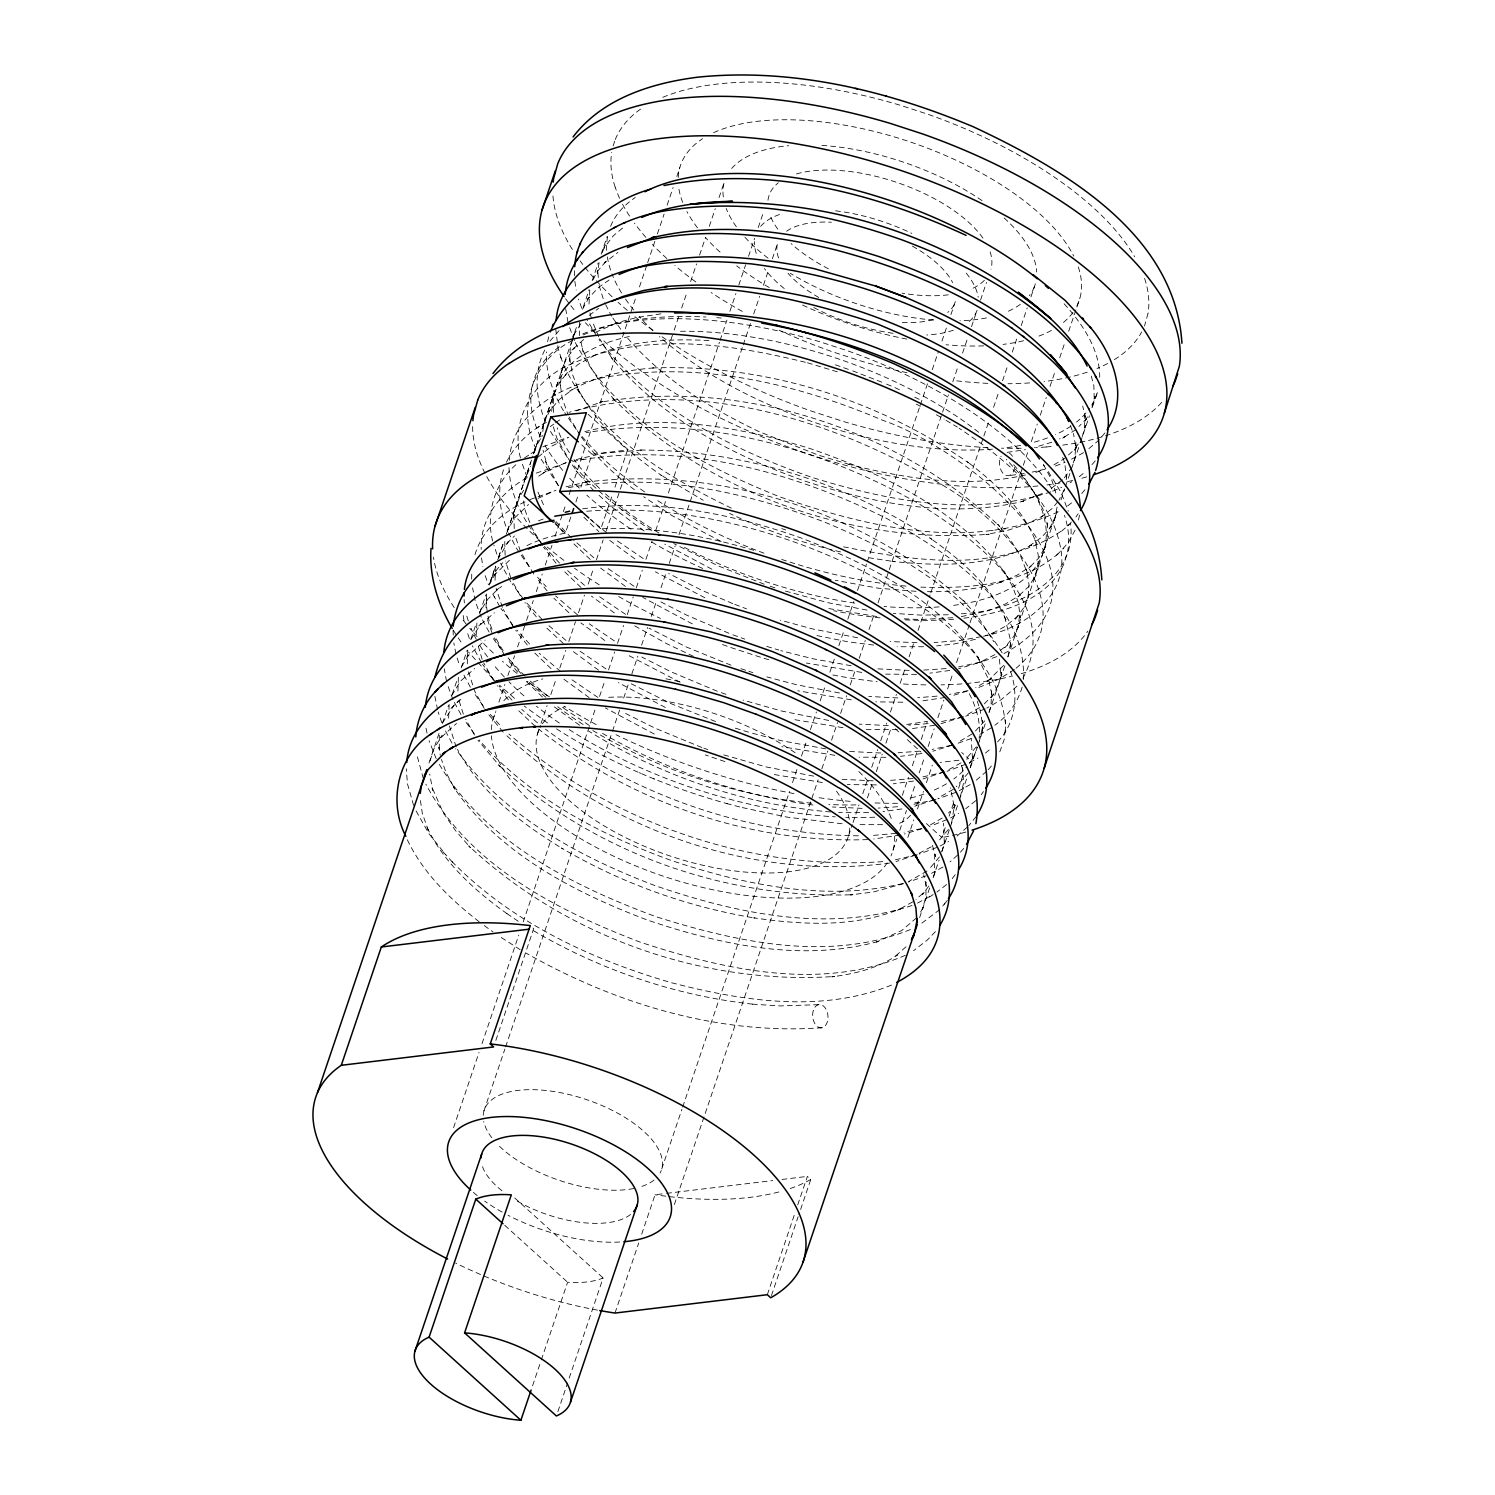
<?xml version="1.0" encoding="UTF-8"?>
<svg xmlns="http://www.w3.org/2000/svg" width="1495" height="1495" viewBox="0 0 1495 1495"><rect width="100%" height="100%" fill="white"/><g stroke="black" fill="none" stroke-linecap="round" stroke-linejoin="round"><path stroke-width="0.75" stroke-dasharray="5 3.75" d="M999.781 751.873L1004.229 739.446L1005.387 727.972M1005.462 724.029C997.969 649.69 924.228 605.344 864.988 572.342C779.437 529.473 682.804 504.095 586.675 511.234M471.673 579.163L471.747 572.828M495.013 580.228L495.854 566.829M1005.35 731.877L1005.5 720.16M439.306 735.297L439.324 750.901L438.895 747.164L440.296 755.33M509.309 460.367C512.299 410.863 563.914 384.047 607.493 376.852C701.005 361.08 797.171 383.823 883.209 420.487C961.136 446.874 1140.012 581.424 1002.454 654.361M504.749 541.545L505.235 559.037M476.924 623.004L476.251 634.59M1079.521 515.14L1078.287 520.951M1066.178 479.652L1066.982 473.709L1066.552 477.895L1064.683 462.927L1062.609 457.04M449.135 704.463L448.575 719.936M599.065 262.671L597.495 273.342L597.589 269.511L598.673 280.967M467.767 650.138L467.244 665.574M1023.496 679.552C1026.523 601.457 946.503 552.739 887.114 518.69C790.519 470.589 678.319 440.203 570.529 461.843M486.51 594.02L485.95 609.418M1057.058 507.123L1054.461 520.821L1055.451 516.672L1049.191 529.137L1051.639 526.09L1041.753 537.154L1028.448 546.609L1031.756 544.984C989.241 567.184 939.252 566.175 892.777 561.466L894.701 561.709L869.305 557.822M589.778 290.329L588.937 305.653M458.367 677.328L457.881 692.727M1147.992 313.483L1144.479 326.059M430.055 760.936L434.036 748.509L442.09 735.577L439.567 738.829L456.517 723.487M547.581 341.72L549.487 333.796M523.885 483.165L525.623 475.877L524.558 479.932L530.8 466.309M1091.967 407.668L1094.751 396.455L1094.228 400.342L1093.873 385.766L1090.958 374.74M534.762 451.509L536.35 445.304L534.743 449.154L542.087 435.923M1007.985 656.753L1010.583 643.074L1010.489 646.98L1010.414 639.71L1004.565 616.613L1006.042 619.976C990.475 585.143 960.388 559.466 929.834 537.901L931.796 539.284C845.964 482.511 743.127 450.126 640.084 450.032L642.551 450.014L603.793 453.134L570.268 460.927M503.553 469.822C496.751 489.127 499.666 510.468 506.973 529.174M933.571 876.761L935.515 870.109L934.468 874.239L934.749 852.636L935.608 856.691L931.815 843.068M979.468 741.015L982.439 727.43L982.402 731.335L982.533 720.235L982.495 724.122L979.879 708.966M474.98 554.682C482.119 529.996 503.124 511.552 526.016 501.386M1082.156 436.671L1085.557 425.664L1084.51 429.457L1084.884 415.087L1085.594 419.217L1082.716 406.061M951.624 823.054L954.52 804.609L954.614 808.832L950.502 787.884M1022.169 687.065C1017.852 702.388 1007.779 715.993 994.866 725.206M428.99 763.067L439.474 732.083M442.464 723.244L448.444 705.547M452.2 694.484L457.433 678.992M461.17 667.929L467.169 650.213M470.906 639.15L476.157 623.677M479.895 612.614L485.875 594.898M489.631 583.835L495.611 566.138M498.601 557.299L503.852 541.807M507.59 530.744L530.8 462.142M533.79 453.303L571.221 342.673M571.968 340.449L577.219 324.976M583.199 307.26L589.198 289.563M592.188 280.724L598.168 263.008M601.177 254.169L607.157 236.472M492.92 719.768L495.91 710.947M498.9 702.108L504.88 684.448M507.87 675.609L514.598 655.726M517.588 646.905L525.81 622.611M526.558 620.388L533.285 600.523M536.275 591.684L542.255 574.024M545.245 565.185L551.973 545.301M554.963 536.481L566.175 503.348M569.165 494.509L635.711 297.953M639.449 286.928L646.924 264.839M647.671 262.634L656.641 236.117M657.389 233.911L664.116 214.047M667.106 205.207L673.086 187.548M676.824 176.503L679.814 167.664M526.913 545.619A257.233 117.189 18.7 0 1 565.353 533.136L571.464 515.065M575.93 501.909L578.696 493.705M580.92 487.127L592.057 454.256L627.545 449.995L614.95 487.239M753.686 550.291A257.233 117.189 18.7 0 0 600.859 528.856L611.978 496.004M537.378 734.269L540.368 725.43M541.115 723.225L547.095 705.565M550.833 694.521L556.065 679.066M559.803 668.022L565.783 650.344M568.773 641.523L575.5 621.64M578.49 612.801L584.47 595.141M588.208 584.096L593.44 568.642M596.43 559.803L603.158 539.938M606.148 531.099L619.603 491.35M620.35 489.127L673.423 332.339M674.17 330.133L678.655 316.884M681.645 308.045L686.878 292.59M690.615 281.546L696.595 263.867M699.585 255.047L705.565 237.369M709.303 226.324L715.283 208.665M719.02 197.62L724.253 182.166A163.684 74.563 18.7 0 0 723.449 197.975M453.583 1127.66L479.054 1052.424M482.025 1043.622L518.746 935.179M523.194 922.004L595.87 707.322M599.551 696.427L604.858 680.767M608.54 669.891L614.594 652.007M617.51 643.355L623.564 625.452M627.246 614.613L633.226 596.916M636.309 587.853L642.289 570.156M645.952 559.336L652.026 541.396M655.688 530.576L665.499 501.572M668.414 492.976L719.431 342.28M720.067 340.393L726.906 320.154M729.915 311.315L735.895 293.618M738.773 285.115L745.631 264.858M748.509 256.374L754.62 238.303M758.227 227.614L763.478 212.14M495.854 1040.389L533.678 928.638L530.295 925.592M483.931 1110.953L504.843 1049.135M505.59 1046.93L611.698 733.447M612.445 731.242L619.92 709.153M623.658 698.109L628.143 684.878M631.88 673.834L637.86 656.174M641.598 645.13L647.578 627.47M651.315 616.426L656.548 600.99M661.014 587.741L665.499 574.491M669.237 563.447L675.217 545.787M678.954 534.743L742.473 347.102M743.221 344.897L750.696 322.827M753.686 313.987L759.666 296.328M763.403 285.283L768.636 269.829M772.354 258.803L777.587 243.349A93.531 42.608 18.7 0 0 779.568 260.41M532.575 1385.734L540.611 1362.02M541.34 1359.871L567.614 1282.224A81.851 37.282 18.7 0 0 603.12 1277.945L568.249 1380.913M557.878 1411.598L567.521 1383.118M661.743 1168.94L681.907 1109.327M682.654 1107.122L789.528 791.434M792.518 782.595L797.732 767.141M801.469 756.115L806.702 740.66M810.439 729.616L816.419 711.956M820.157 700.912L825.389 685.457M829.874 672.208L835.107 656.772M838.844 645.728L844.077 630.273M847.814 619.229L853.776 601.569M857.513 590.525L866.483 564.045M867.231 561.84L919.537 407.294M920.285 405.089L927.76 383.019M932.245 369.77L938.225 352.11M941.962 341.066L946.447 327.816M950.932 314.585L955.417 301.336A93.531 42.608 18.7 0 1 947.737 312.436M615.006 1313.058L638.739 1242.943M641.691 1234.179L655.053 1194.748L664.285 1193.627M674.357 1204.559L818.139 779.792M821.82 768.916L827.875 751.032M831.556 740.174L837.536 722.477M840.601 713.433L846.6 695.736M850.263 684.878L855.57 669.181M859.251 658.342L865.306 640.421M868.969 629.601L874.295 613.884M878.051 602.821L948.428 394.867M952.801 381.916L958.164 366.107M962.537 353.175L967.9 337.347M971.526 326.639L976.889 310.792M980.514 300.103L986.494 282.406M848.562 835.761L852.299 824.717M853.047 822.512L859.027 804.833M862.764 793.789L867.997 778.334M871.735 767.29L877.714 749.63M880.704 740.791L886.684 723.131M890.422 712.087L896.402 694.409M900.139 683.365L905.372 667.91M909.11 656.866L914.342 641.411M918.079 630.367L930.039 595.029M930.787 592.824L983.112 438.241M983.86 436.017L989.092 420.562M993.577 407.313L998.809 391.858M1002.547 380.814L1007.779 365.359M1012.264 352.11L1017.497 336.637M1021.235 325.592L1027.214 307.933M1030.952 296.888L1035.437 283.639A163.684 74.563 18.7 0 1 1029.289 295.73M867.399 797.975L872.594 782.632M876.313 771.682L882.237 754.153M885.937 743.202L891.132 727.859M902.345 795.34L908.455 777.269M912.361 765.758L917.369 750.976M921.256 739.464L927.367 721.394L905.821 724.589M893.02 850.244L896.757 839.2M899.747 830.379L906.475 810.496M910.212 799.451L915.445 783.997M919.182 772.952L924.415 757.498M928.152 746.453L934.132 728.794M937.87 717.749L943.85 700.071M947.587 689.027L952.82 673.572M956.557 662.528L969.265 624.985M970.012 622.78L1027.57 452.723M1031.307 441.679L1037.287 424.019M1040.277 415.18L1046.257 397.52M1049.995 386.476L1055.227 371.022M1059.712 357.772L1064.945 342.299M1068.682 331.273L1076.157 309.185M1076.905 306.98L1079.895 298.14M907.857 837.443L913.781 819.914M917.5 808.963L923.424 791.434M926.395 782.67L932.319 765.141M767.327 1294.707L794.761 1213.641M797.732 1204.877L807.375 1176.397L810.757 1179.462L798.891 1214.519M771.457 1295.586L798.143 1216.706M926.414 823.577L941.869 837.555L945.195 827.688M949.101 816.195L954.651 799.769M958.557 788.257L963.565 773.476M919.631 917.575L930.096 886.628M933.104 877.789L939.084 860.111M942.074 851.272L949.549 829.164M950.297 826.959L958.519 802.628M959.267 800.423L967.508 776.111M970.498 767.271L977.338 746.995A257.233 117.189 18.7 0 1 965.919 767.813M977.973 745.164L986.27 720.646M989.185 712.012L1004.902 665.593M1007.836 656.922L1058.011 508.655M1061.001 499.816L1064.739 488.772M1065.486 486.548L1070.719 471.075M1071.466 468.869L1079.689 444.557M1080.436 442.352L1089.425 415.816M1092.415 406.976L1097.648 391.503A257.233 117.189 18.7 0 1 1088.622 409.667M494.658 568.754L490.173 582.003A257.233 117.189 18.7 0 1 502.825 562.625M498.396 557.71L503.647 542.236M507.384 531.192L532.818 456.068M533.565 453.863L555.262 389.784M613.118 145.912L615.23 139.745M506.319 534.201L508.805 527.174L507.197 530.688L514.897 517.606L528.539 504.488M970.218 767.776L973.152 756.619L972.591 760.506L971.189 738.418M1073.204 462.871L1074.793 458.554L1075.914 444.407L1076.064 448.612L1073.466 433.457M988.98 712.573L991.092 705.266L991.465 690.914L991.951 694.745L988.606 679.421L976.683 655.24L978.776 658.342C936.412 598.262 867.661 563.503 800.666 537.826C730.868 513.233 655.445 498.377 581.48 508.973M941.644 851.982L944.877 840.938L944.391 845.161L943.551 823.222M497.648 559.709L508.207 541.713L505.702 544.572L514.467 535.976M451.789 695.511L460.46 681.215L474.644 668.471M960.351 796.779L963.64 782.595L962.518 767.869L963.191 771.943L961.229 764.207M1075.129 530.071L1068.663 541.881L1062.459 549.413M602.223 252.524L605.587 244.657L603.887 248.114L613.38 235.724L623.097 227.632M1064.197 489.706L1058.983 500.19M544.759 350.036C533.323 372.255 535.602 399.165 545.544 421.478M470.869 639.505L481.147 623.434L478.344 626.442L494.415 612.782M481.334 608.764L479.689 612.24L487.762 599.289L497.798 589.217M489.145 585.087L496.489 571.875L494.397 575.07L510.356 559.336M442.427 723.038L453.957 705.453M593.085 279.789L596.879 272.09L607.045 260.037L604.242 262.952L617.94 252.449M461.637 666.639L469.337 653.577L466.963 656.959L485.146 640.122M920.64 912.025L923.873 905.821L922.265 909.764L925.966 896.439L925.966 881.994L926.265 886.143L923.686 874.631M506.45 462.235C514.878 444.931 529.566 431.233 546.441 422.263M582.508 309.241L589.834 296.047L587.423 299.392L598.336 287.601L609.1 279.995M1087.426 416.881L1084.436 422.095L1086.473 418.768L1078.941 426.449M1022.879 678.3C1063.487 603.139 973.264 537.396 917.78 503.086C818.326 447.192 700.221 413.797 585.984 432.672M523.661 490.21L519.718 496.714L514.579 510.711L513.383 518.148L513.869 514.037L514.261 529.753M580.845 323.649L572.772 336.637L574.734 332.936L570.305 347.176L569.595 362.556L569.745 358.763L572.735 375.077L579.406 392.064L578.023 388.849C596.972 425.178 628.797 452.574 661.893 475.728L660.173 474.625L703.229 500.302M976.347 746.771L965.658 759.329M928.825 886.087L922.284 894.701L924.751 891.711L915.986 899.411M1078.175 443.978L1073.784 450.78L1076.25 447.79L1068.178 455.265M948.465 829.389L937.813 841.965M1075.933 516.99L1078.194 513.794M968.33 772.84L956.239 786.725M981.187 794.742L983.43 791.565M1064.309 477.877L1071.541 467.916M1095.237 460.89L1088.659 468.458M984.757 720.852L975.002 731.466M939.458 856.934L929.946 868.146M952.222 878.686L956.912 872.407M1104.936 432.952L1098.451 440.576L1087.145 450.051M1003.612 665.424L987.541 681.365L990.793 678.917L975.73 687.55M955.866 804.983L948.503 813.056M976.216 816.457L968.835 825.614M549.992 341.066L561.242 328.096M1057.675 501.815L1052.461 508.3L1039.829 518.074L1042.893 515.962L1026.841 524.091L1007.779 530.314L985.915 534.556L989.148 534.22C853.14 545.04 710.573 494.116 612.95 398.642L615.155 400.903L600.766 383.262L589.778 365.714L582.321 348.503L583.256 352.016L580.452 339.701M1081.763 493.556L1085.576 488.958M988.195 769.813L993.259 763.683M947.344 900.438L942.261 906.568L944.859 903.447M960.425 852.187L964.368 847.665M997.557 741.856C1015.572 723.599 1018.843 695.212 1010.657 671.647M1067.935 525.679L1073.429 519.998M916.51 917.874L901.653 930.581L876.519 942.018L879.789 941.028C803.002 962.63 721.207 944.99 647.428 920.06C573.856 892.309 498.732 853.309 453.303 786.744L455.097 789.547L445.902 772.186L441.474 759.497M935.44 931.609L927.162 940.168L913.538 950.708M515.85 464.758C494.565 483.502 485.52 514.056 492.771 541.433M920.808 587.124C967.77 588.6 1020.636 585.909 1057.974 553.86M1056.666 555.168L1063.805 548.067M1017.03 686.149L1001.22 699.735L986.85 708.088M967.377 827.053L956.314 836.695M906.045 946.765L894.477 957.006L897.561 954.875C878.219 968.237 854.785 973.918 831.762 976.833L834.658 976.478C702.557 985.336 565.334 936.337 468.72 845.834L470.626 847.889L455.246 830.248L443.193 812.626L431.756 786.8L432.69 790.35L429.719 774.074M589.142 315.464L598.617 308.325M451.023 708.294L459.843 699.772M986.681 771.233L975.562 780.782M939.813 909.539L919.07 925.255M583.685 339.477L571.314 350.671L574.304 347.849L565.521 360.519L560.363 374.535L561.784 370.592L560.326 385.766L559.934 381.991L562.195 398.193L568.156 415.124M984.308 703.883L993.446 694.428L991.073 697.922L995.016 692.017L1000.192 679.16L1001.407 672.283L1000.772 676.151L999.221 655.856M957.547 855.103L950.072 861.849M843.572 546.815C914.828 561.223 999.333 573.987 1062.982 529.977M1061.581 531.192L1069.355 524.465M1016.039 668.228C1086.846 609.063 1002.491 520.989 947.849 488.323C837.275 420.282 697.773 376.796 569.034 412.321M975.749 800.685L965.714 808.739M1062.515 479.82L1050.107 489.183M985.392 753.125L991.932 747.706M1079.278 476.737L1085.837 471.317M946.597 884.554L936.879 892.085M499.367 587.834L496.247 590.338L501.591 586.47M538.2 456.965L551.562 446.295L568.847 437.213M456.947 702.575L463.712 697.268M1000.323 650.437L1007.574 644.831L1004.64 647.783L1013.76 636.459L1019.291 623.733L1017.946 627.769L1019.796 613.847L1020.244 617.715L1018.375 602.691L1012.806 586.956L1003.612 570.698L1005.425 573.594C958.613 509.683 883.47 473.99 810.458 448.668C738.212 426.224 659.426 412.489 584.844 431.625M1067.598 505.927L1072.793 501.984M979.599 707.565L966.144 715.32M550.179 426.636L553.785 424.094M555.579 422.805L560.98 418.992M1014.451 669.48L999.034 679.122L978.608 687.55M953.287 789.285L938.112 798.05M524.577 457.881L529.398 454.667M538.761 476.139L546.161 471.187L543.133 473.111L566.343 462.347M917.538 903.092L932.544 894.982M971.956 733.989L957.305 742.753M927.012 871.062L908.848 881.396M929.479 897.019L933.179 894.552M1075.914 429.513L1061.973 438.596L1065.3 436.465L1059.525 438.932M942.28 818.008L929.273 825.576M531.005 453.602L534.033 451.696M572.604 340.486C533.266 359.192 516.111 409.424 535.789 448.294M527.044 477.765C501.031 491.762 479.746 518.672 481.222 549.375M1070.102 482.735L1071.803 481.708M960.986 762.861L947.643 770.317M970.18 784.576L959.155 790.705M912.772 901.84L897.486 910.249L900.7 908.717C854.318 927.834 802.348 924.938 753.723 917.855L755.349 918.117C687.177 906.867 621.023 883.059 561.447 848.001L562.849 848.842C521.606 823.558 480.736 792.873 457.47 749.387M595.44 332.357L618.126 322.378L614.987 323.238L636.907 317.482L661.276 313.8M1053.975 464.833L1064.945 458.255M537.901 427.308L539.433 426.411M1083.613 452.63L1070.308 459.843M991.316 727.785L979.86 734.381M931.198 846.805L917.594 854.093M942.99 866.988L931.497 873.323M950.558 817.952L958.669 813.392M1042.445 493.406L1020.169 502.096L1023.645 501.124C950.334 519.045 873.435 503.479 803.039 480.493C731.335 454.536 659.93 417.628 611.212 357.305L613.118 360.127L599.644 338.748M969.601 762.562L977.936 758.077M940.149 845.964L948.671 841.573M538.051 498.396L555.972 490.192M994.885 654.642L978.907 662.733L982.252 661.612L958.613 668.732M1058.254 511.832C969.844 552.141 867.231 527.044 779.624 496.807C700.445 465.001 616.613 420.768 575.201 342.43M576.304 410.845L602.691 401.576L599.701 402.342C739.707 377.749 897.448 428.448 999.725 526.52L997.67 524.184L1011.087 540.798L1021.048 557.187L1027.383 573.127L1026.43 569.483L1029.027 584.601L1027.906 598.747L1028.709 594.58L1023.907 607.549L1015.497 619.154L1018.002 615.809L1006.042 625.919L990.755 634.328L993.932 632.721L985.691 635.655M910.399 929.554C828.585 962.593 736.287 942.018 655.296 916.472C572.211 885.488 484.305 841.722 438.11 762.319M946.97 819.578L931.833 825.595M905.391 955.286C820.587 991.727 723.655 969.676 639.617 941.943C557.018 910.249 468.981 865.455 425.832 784.165M542.835 446.874L567.352 437.418M1052.686 491.182L1061.824 487.221M965.938 764.169L947.008 771.327M1051.826 442.202L1034.484 447.472M985.149 708.948L965.733 716.217M936.599 847.515L919.313 854.056M891.506 985.093C821.503 1013.33 742.697 1001.127 671.76 982.794C591.067 959.435 511.552 922.265 452.051 861.643M583.349 334.899C621.677 318.005 664.528 315.071 705.92 317.015M536.219 473.13L566.568 462.777M996.791 656.641L981.206 661.986L958.519 666.919M943.868 772.018L923.069 778.932M955.697 792.425L938.019 798.816M529.847 499.592L554.439 490.958M1035.904 472.439L1043.884 469.318M538.443 520.821L544.273 518.597M1055.433 466.01L1065.038 462.347M962.257 717.002L941.009 723.729M971.096 738.549L957.342 743.482M915.519 855.065L896.028 861.568M926.19 875.846L908.175 882.069M933.889 799.974L914.79 806.197M1050.705 491.892C972.61 517.775 887.544 500.956 811.131 477.111C731.317 449.229 650.96 408.341 599.009 339.496M952.315 745.145L932.805 751.219M903.709 883.62L873.603 891.936L850.244 894.944L853.271 894.701C724.813 899.429 592.655 852.187 498.19 764.636L500.339 766.767L477.989 740.268M912.062 905.465C828.024 933.254 736.437 913.538 655.09 885.638C579.518 856.915 503.385 816.083 455.639 748.733M967.003 691.195L951.437 695.96M922.06 828.716L904.344 834.042M983.523 636.197C1022.823 628.872 1066.44 598.336 1061.487 553.617C1053.938 496.807 1003.556 457.956 959.08 428.243M944.877 771.925L921.013 777.288M566.026 486.809L588.17 481.539L585.087 482.194C720.328 465.506 864.484 511.645 965.639 602.821L963.415 600.467L978.16 617.099L993.876 641.747M963.565 716.778L940.243 721.861M917.295 854.729L894.982 859.868M935.963 799.47L911.857 804.721M1025.458 474.961C967.097 488.454 906.101 478.867 848.861 464.328M1045.024 469.168L1032.167 472.121M951.1 745.37L932.114 749.387M902.625 883.601C825.427 901.765 744.622 885.021 670.806 860.298C599.644 834.416 529.473 797.751 479.091 739.894M968.069 690.615L949.325 694.409M921.294 828.66L904.026 832.173M975.394 639.337L953.959 644.009L936.599 645.896M580.695 459.712L583.779 459.058M981.243 636.664L960.089 640.477L934.113 642.57M945.195 697.455L921.78 700.987M900.121 835.014L873.715 839.013M949.811 670.451L929.89 673.161M913.594 781.063L893.262 783.828M568.193 487.725C654.567 472.065 743.613 491.276 824.511 522.054C892.889 550.59 964.2 588.581 1003.07 654.436M1024.337 473.523L1008.004 475.746M934.711 725.224L911.8 728.663M889.674 863.063C751.686 881.359 605.251 828.622 504.656 733.671M966.443 759.049L968.573 758.675L961.696 752.471M901.915 808.944L883.003 811.579M922.004 753.517L900.495 756.339M1007.125 452.387L1025.439 449.64M958.93 760.245L940.075 762.413M1062.683 445.136L1069.579 444.164A327.255 149.07 18.7 0 0 1143.955 417.722A328.881 149.818 18.7 0 0 1163.035 400.866M991.559 530.706L993.129 530.501M1003.818 529.062L1005.481 528.838M952.745 617.734L920.397 619.509L904.213 618.818M961.341 616.613L987.616 610.913L1005.5 603.924L1020.244 595.103L1017.161 597.271L1028.429 586.844L1036.147 574.902L1034.073 578.64L1038.147 565.428L1037.904 569.67L1038.277 555.262L1034.951 539.994L1036.39 543.451C1023.589 508.898 995.408 483.128 966.742 461.357L968.611 462.815C876.892 399.109 764.02 363.64 652.119 367.994L654.623 367.845C625.209 370.218 595.328 375.918 569.688 391.223L572.697 389.261L559.074 399.726L548.871 411.798L550.982 408.228L544.367 421.721L541.938 436.82M961.322 613.772C1010.545 611.642 1077.82 582.751 1070.588 523.53M919.873 751.125L898.046 752.789M666.583 1193.346L772.747 1180.564M781.978 1179.462L807.375 1176.397M937.103 696.109L917.668 697.716M895.935 833.406L872.183 835.499M946.185 668.583L920.714 670.283M912.996 778.54L887.058 780.633M1046.182 446.986L1054.125 446.183M966.088 683.607L989.484 680.786A327.255 149.07 18.7 0 0 1011.087 676.431M928.133 723.617L908.736 725.15M882.797 861.625C748.49 871.099 610.352 821.858 508.935 734.008M897.691 806.721L878.126 808.104M818.531 1004.677L779.923 1005.929L751.948 1004.117L753.854 1004.285C676.058 995.876 600.242 970.049 532.874 930.357M822.101 1027.738C718.815 1035.231 615.286 1003.743 526.053 953.1M867.642 839.592C749.836 843.797 630.815 801.993 538.63 729.13M876.462 784.894L847.235 784.595M882.517 824.679L858.223 824.642M948.297 614.763L920.621 615.099L893.281 613.361M897.28 729.672L866.203 729.579M868.576 812.645L838.62 812.383M923.574 646.737L897.075 646.737M885.862 757.292L859.139 757.161M858.41 835.817C746.547 834.397 635.394 795.377 545.451 729.205M902.868 702.201L875.808 701.865M916.528 674.357L885.619 674.133M909.147 670.377L877.303 668.844M862.11 808.365L832.453 807.001M880.854 753.013L849.608 751.499M897.897 697.941L868.707 696.446M916.996 642.719L890.142 641.542M873.248 780.857L839.91 779.194M916.061 591.329L878.163 588.189L835.238 580.266M927.423 591.646C952.95 592.132 978.646 589.198 1003.052 581.536L999.781 582.564L1017.011 575.22L1031.027 566.082L1028.261 568.698L1038.801 557.971L1045.809 545.787L1044.239 549.749L1047.584 536.275L1047.21 521.718L1047.565 525.866L1043.473 510.393L1035.699 494.322L1037.53 497.33L1026.093 480.699L1006.303 459.413M888.236 725.58L859.176 724.122M708.948 340.542C669.274 338.375 628.255 340.86 591.347 356.726L594.487 355.305L578.191 364.406L565.185 375.226L567.726 372.049L558.252 384.383L552.365 398.137L553.243 394.045L551.468 413.592M842.133 823.764L787.099 817.13L740.978 807.3M716.778 317.65L721.207 318.024M830.585 811.953C745.052 804.815 661.388 776.297 588.563 731.018M834.883 755.33L781.736 746.678M906.063 586.115C863.082 582.303 820.774 572.585 779.923 558.831M851.309 699.828L797.807 690.783M822.381 782.52L773.251 774.391M876.911 616.538L828.884 608.577M842.974 727.673L791.397 719.132M873.603 645.074L848.599 641.916L813.766 634.983M861.737 672.414L806.291 663.014M851.141 665.742L812.944 658.772L780.801 650.643M813.037 805.02C738.549 795.06 666.06 770.131 600.99 732.55M866.951 610.072L828.006 602.709L782.091 590.17M825.894 748.864L781.212 740.679L751.312 732.961M839.517 692.989L796.835 684.822L766.86 676.899M857.551 637.748L812.458 628.909L780.409 620.201M813.71 776.148L766.113 766.916L721.842 754.34M828.697 720.459L781.306 710.966L743.183 700.108M840.545 551.917C802.385 542.965 765.01 530.202 729.579 513.439M805.394 362.276C728.85 343.364 643.112 331.255 568.922 365.023C532.874 380.59 508.991 422.132 521.325 460.815M556.514 728.869C609.156 762.487 667.312 787.099 727.43 803.731M726.402 803.469L742.417 807.655M807.431 362.799L839.536 372.461M766.729 646.419L778.802 650.026M849.59 464.553L818.326 455.115L758.862 431.55C709.303 407.873 661.089 378.142 625.489 335.59M735.353 728.158L749.331 732.419M748.902 671.386L752.882 672.619M724.907 761.553L705.248 754.938M770.168 586.227L778.11 588.899M781.736 528.595L785.697 529.959M740.959 668.657L746.921 670.694M703.846 748.191L707.826 749.574M835.406 364.817L850.562 370.125M852.711 370.891L884.461 383.225M721.281 692.652L729.224 695.474M732.868 634.814L744.753 639.112M764.225 584.227L717.619 565.615L673.834 543.563M715.544 721.506L670.956 703.622L631.264 683.794M731.055 665.219L686.485 647.036L648.979 628.106M734.755 604.354L746.547 608.839M701.846 747.5L655.146 728.214L625.62 713.47M764.038 553.206C726.121 539.004 689.382 521.363 655.464 499.199M717.32 691.251L671.012 671.816L641.785 656.996M728.943 633.282L686.635 615.118L659.538 601.214M732.793 603.606L702.052 590.413L668.676 573.501M886.554 384.103L892.795 386.7M639.337 772.709L640.72 773.289M653.614 778.708L654.604 779.119M704.949 597.794L655.389 571.819M693.474 656.342L666.789 643.747L634.048 625.508M692.316 623.882L642.794 597.402M654.287 734.064L605.326 707.92M680.169 682.281L626.424 654.324M731.335 508.132C665.611 476.157 596.225 434.372 563.989 365.714M665.387 707.471L618.369 682.636M894.888 387.56L900.831 390.457M914.697 397.184L920.64 400.062M721.151 541.47L672.096 515.625L643.691 496.732M711.9 569.203L664.77 544.161M916.323 404.136L920.378 406.248M936.375 414.788L944.186 419.161M878.836 579.761L880.349 580.621M892.141 587.442L893.86 588.432M946.055 420.301L957.286 427.084M634.029 586.246L607.026 567.894M589.404 725.561L560.532 706.088M651.82 530.407C622.425 511.888 594.711 490.136 572.193 463.543M605.998 668.9L579.256 650.661M520.185 949.699L499.891 936.617M625.564 614.352L597.794 595.515M643.242 558.569L616.426 540.274M597.888 697.417L569.053 677.814M614.389 640.906L589.236 623.807M589.198 697.623L563.185 678.693M644.102 531.005L611.006 506.356L596.748 493.182M604.821 640.514L580.808 622.836M518.26 921.275L506.076 913.053L507.702 914.174C475.41 891.076 444.202 863.531 426.879 827.071L428.28 830.323L422.337 813.448L420.244 799.264M547.525 722.945L524.278 706.07M579.611 725.243L554.271 706.836M634.889 558.906L609.437 540.181M598.598 670.208L572.062 650.68M644.588 491.874C620.35 475.018 597.57 455.639 578.883 432.672M614.333 612.931L591.441 596.131M625.433 586.395L600.579 568.063M484.268 925.573L492.901 931.871M634.403 489.706C614.445 474.625 595.776 457.302 581.237 436.82M565.988 640.421L547.077 624.069M479.166 921.761C450.294 899.373 422.992 872.987 407.219 839.517M584.564 585.349L566.007 569.259M537.49 722.832L521.774 709.415M606.447 532.668L590.824 519.569M560.606 671.461L539.153 653.259M514.542 698.371L499.517 685.196M577.649 614.95L555.635 595.944M590.263 559.448L572.211 542.311M593.795 557.747L572.996 539.489M547.319 695.941L529.903 680.767M542.442 697.006L524.315 679.515M563.391 643.504L546.124 627.47M581.013 587.479L563.465 570.623M535.173 726.271L516.597 708.742M588.077 414.264L627.545 449.995M581.761 444.949L592.057 454.256M895.318 728.775L898.738 731.877M907.315 739.651L921.051 752.078M590.562 519.55L600.859 528.856M555.056 523.811L565.353 533.136M514.71 1197.925L603.12 1277.945M504.712 1225.283L567.614 1282.224M551.038 668.601L534.107 652.418M568.941 612.801L553.86 598.206M583.947 517.326L598.878 531.641M571.464 537.938L554.346 519.812M525.025 676.17L508.973 659.127M493.07 679.048L468.664 652.175M542.106 619.435L526.072 602.261M559.522 563.092L542.535 544.404M511.981 700.108L498.956 686.018M529.585 644.009L516.878 629.974M416.077 810.944L428.71 833.35L445.417 854.411M537.583 577.276L546.198 586.638M499.498 724.701L488.323 712.199M443.398 852.225L453.957 863.699M527.287 644.999L515.756 630.46M593.851 490.865L576.098 470.925L578.154 473.224L571.95 464.403M547.095 590.843L536.219 577.556M503.217 732.195L487.875 713.638M517.7 672.171L507.085 658.884M536.331 616.837L524.969 602.578M556.028 563.185L543.601 547.301M508.431 699.866L497.218 685.682M554.309 521.475L564.475 533.921M1043.361 465.001L1044.351 466.253M501.442 649.802L492.603 637.674M567.483 457.619L549.786 430.429M523.456 599.121L512.075 583.76M474.177 733.653L464.515 720.16M541.582 543.227C524.035 521.493 509.515 495.237 508.973 466.646M494.901 681.309L482.586 664.359M558.196 485.408L540.05 457.507M512.934 625.284L500.993 608.428M579.91 435.045L569.221 417.049M1048.275 471.56L1061.114 492.546L1068.29 511.253M576.304 429.551L564.68 412.676M528.95 566.53L516.093 547.712L508.599 532.855M483.147 705.958L473.934 692.839M612.838 318.005L624.069 333.983M570.716 462.646L556.869 438.222L552.29 423.496M533.771 574.005L521.325 552.944M458.18 637.898L462.572 644.233M504.712 655.352L494.397 637.842M558.457 485.819L545.582 461.394L546.946 464.721L543.04 450.182M596.561 335.758L586.657 319.239M520.148 595.477L512.337 581.256M474.513 734.979L465.73 719.263M542.311 545.544L532.014 528.034L525.306 510.954L523.418 500.582M493.499 680.356L483.651 662.771M453.433 630.423L457.078 636.328M513.252 626.928L503.31 609.493M489.108 632.049L481.951 618.967M510.767 581.873L500.526 563.279M484.212 708.368L474.644 690.97L467.879 669.928M460.965 714.517L453.845 701.435M481.315 662.491L472.364 645.765M563.484 410.807C552.944 393.092 545.6 372.778 546.404 351.942M499.76 606.559L492.752 594.001L494.583 597.29M451.938 743.09L445.005 730.065M470.364 687.233L463.693 674.581M1043.491 464.496L1052.013 480.736L1056.255 494.453M605.643 304.606L611.586 316.23M598.747 336.842L592.207 321.182M436.166 758.619L429.084 740.735M537.994 492.117L543.545 504.955M574.416 340.598L568.399 324.172M527.081 477.223L521.848 462.646M502.413 607.344L496.097 588.357M481.166 617.136L475.728 602.541M456.181 746.977L449.434 725.991M520.447 551.206L515.85 537.92M452.91 699.585L447.603 684.99M1070.308 425.514L1072.662 431.476M555.673 328.321L557.971 347.55L561.167 358.295M560.494 356.539L564.662 367.434M491.892 632.628L487.463 619.547M469.374 638.458L466.814 631.077M423.328 778.615L416.507 753.536M496.863 554.159L493.855 545.058M581.723 308.194L578.49 299.056M510.748 577.817L505.534 561.073M485.165 575.631L488.473 584.751M463.338 714.087L459.096 700.837M441.791 722.72L438.184 711.956M977.207 701.118L979.225 707.004M482.137 659.332L477.279 642.663M457.115 658.024L459.6 665.312M413.629 805.431L407.481 783.885L406.266 768.766M599.103 285.545L604.316 302.27M589.964 312.847L591.646 319.089M437.605 709.714L434.877 696.371M455.956 653.969L453.807 642.925M567.988 322.322L565.372 306.905M475.148 600.728L472.588 587.871M426 728.214L427.925 737.11M446.5 681.384L444.314 668.826M463.132 615.435L464.291 622.051M574.846 281.303L576.173 290.086M481.521 557.915L482.848 566.68M574.379 270.782L574.697 279.359M453.134 630.086L453.228 636.459M579.499 322.191L579.518 335.59M1114.373 359.622A280.294 127.692 18.7 0 0 1117.662 357.511A281.901 128.421 18.7 0 0 1141.675 331.983M1107.627 363.491A280.294 127.692 18.7 0 1 1096.956 368.499M1087.239 372.143A280.294 127.692 18.7 0 1 1044.052 381.543M1029.663 382.907A280.2 127.654 18.7 0 1 1007.985 383.729M987.877 383.355A280.2 127.654 18.7 0 1 954.146 380.552M907.016 372.703A281.901 128.421 18.7 0 1 859.027 360.426L831.799 351.549A281.864 128.402 18.7 0 1 779.138 330.189M742.305 311.446A280.35 127.71 18.7 0 1 711.115 292.534M695.81 281.92A280.35 127.71 18.7 0 1 674.862 265.512M666.882 258.542A280.35 127.71 18.7 0 1 652.381 244.433M645.877 237.35A280.35 127.71 18.7 0 1 634.441 223.129M629.544 216.046A280.35 127.71 18.7 0 1 621.415 202.031M619.603 198.274A280.35 127.71 18.7 0 1 615.192 187.137M615.155 187.137A281.864 128.402 18.7 0 1 611.717 152.322M615.286 139.502A281.864 128.402 18.7 0 1 642.102 108.051M662.771 97.324A280.686 127.86 18.7 0 1 818.83 86.99A281.864 128.402 18.7 0 1 900.681 105.379L927.89 114.255A281.864 128.402 18.7 0 1 1005.462 147.874A278.462 126.851 18.7 0 1 1038.558 166.805A280.686 127.86 18.7 0 1 1134.686 256.766M1144.609 278.406A281.901 128.421 18.7 0 1 1148.067 313.24M552.963 195.994A328.844 149.799 18.7 0 0 560.905 227.576A324.845 147.986 18.7 0 0 573.37 251.029M662.023 336.805A327.853 149.35 18.7 0 0 693.456 356.819A324.863 147.986 18.7 0 0 719.955 371.545A328.844 149.799 18.7 0 0 810.458 410.77L842.208 421.123A328.881 149.818 18.7 0 0 937.683 442.539M652.848 330.32A327.853 149.35 18.7 0 1 633.805 315.763M627.321 310.381A327.853 149.35 18.7 0 1 618.014 302.252M612.128 296.795A327.853 149.35 18.7 0 1 580.153 260.934M1046.164 446.968A327.255 149.07 18.7 0 1 1035.923 447.696M1021.16 448.238A327.255 149.07 18.7 0 1 1001.5 448.182M988.008 447.64A327.255 149.07 18.7 0 1 937.683 442.557M977.076 310.325A116.928 53.259 18.7 0 1 968.05 322.453M953.418 330.189A116.928 53.259 18.7 0 1 926.676 334.992M893.113 333.292A116.928 53.259 18.7 0 1 811.112 306.139M784.258 288.535A116.928 53.259 18.7 0 1 764.45 268.558M756.246 253.384A116.928 53.259 18.7 0 1 754.47 241.592M760.675 226.343A116.928 53.259 18.7 0 1 783.062 213.374M835.537 210.814A116.928 53.259 18.7 0 1 911.819 233.388M966.218 273.099A116.928 53.259 18.7 0 1 978.216 297.281M619.659 1242.027A116.928 53.259 18.7 0 1 508.057 1215.285M502.152 1212.109A116.928 53.259 18.7 0 1 484.679 1201.158M477.241 1195.589A116.928 53.259 18.7 0 1 472.308 1191.459M654.062 1180.041A93.531 42.608 18.7 0 1 639.58 1187.105M633.731 1188.525A93.531 42.608 18.7 0 1 497.2 1144.011M491.799 1137.732A93.531 42.608 18.7 0 1 483.745 1121.568M483.221 1115.345A93.531 42.608 18.7 0 1 584.321 1098.862A93.531 42.608 18.7 0 1 660.08 1173.033M933.254 319.5A93.531 42.608 18.7 0 1 899.598 322.322M818.774 297.468A93.531 42.608 18.7 0 1 788.033 273.286M786.576 231.258A93.531 42.608 18.7 0 1 831.426 222.232M912.361 246.152A93.531 42.608 18.7 0 1 952.651 282.63M630.554 1214.463A81.851 37.282 18.7 0 1 514.504 1199.457M501.928 1190.73A81.851 37.282 18.7 0 1 482.306 1166.1M1014.731 467.337A11.698 7.643 84.3 0 1 1004.023 474.251A11.698 7.643 84.3 0 1 1001.108 456.199M1009.405 453.247A11.698 7.643 84.3 0 1 1012.451 456.293M984.364 280.331A116.928 53.259 18.7 0 1 970.049 289.507M948.278 294.833A116.928 53.259 18.7 0 1 902.083 293.188M828.417 268.801A116.928 53.259 18.7 0 1 791.098 243.592M777.811 229.127A116.928 53.259 18.7 0 1 769.589 213.934M767.981 200.274A116.928 53.259 18.7 0 1 778.316 182.782M796.424 173.943A116.928 53.259 18.7 0 1 983.99 239.667M990.101 251.851A116.928 53.259 18.7 0 1 990.979 269.137M887.189 862.895A210.459 95.867 18.7 0 1 669.181 878.107A210.459 95.867 18.7 0 1 491.406 735.858M491.332 729.672A210.459 95.867 18.7 0 1 495.742 712.349M503.852 700.669A210.459 95.867 18.7 0 1 542.797 678.879M665.948 678.805A210.459 95.867 18.7 0 1 681.421 682.112M858.821 771.532A210.459 95.867 18.7 0 1 891.431 819.129M894.645 836.247A210.459 95.867 18.7 0 1 891.02 855.869M849.795 828.062A163.684 74.563 18.7 0 1 672.862 856.915A163.684 74.563 18.7 0 1 540.293 727.112M542.349 723.786A163.684 74.563 18.7 0 1 564.886 706.518M608.727 697.305A163.684 74.563 18.7 0 1 797.695 754.526M836.452 791.135A163.684 74.563 18.7 0 1 849.384 819.951M1072.924 312.455A210.459 95.867 18.7 0 1 1062.627 323.107M1051.452 330.432A210.459 95.867 18.7 0 1 1036.297 337.029M1023.608 340.729A210.459 95.867 18.7 0 1 1003.014 344.392M983.617 345.868A210.459 95.867 18.7 0 1 946.055 344.747M906.867 339.122A210.459 95.867 18.7 0 1 800.778 304.214M769.196 287.545A210.459 95.867 18.7 0 1 736.699 265.867M720.104 252.132A210.459 95.867 18.7 0 1 705.509 237.537M697.53 227.913A210.459 95.867 18.7 0 1 686.934 211.561M682.71 202.404A210.459 95.867 18.7 0 1 678.749 187.996M678.207 177.55A210.459 95.867 18.7 0 1 702.538 138.755M713.657 132.663A210.459 95.867 18.7 0 1 912.249 142.642A210.459 95.867 18.7 0 1 1073.709 256.056M1078.306 267.026A210.459 95.867 18.7 0 1 1076.157 307.335M1020.3 304.363A163.684 74.563 18.7 0 1 1006.135 312.156M986.42 317.912A163.684 74.563 18.7 0 1 959.958 320.79M933.646 320.079A163.684 74.563 18.7 0 1 790.35 273.342M768.075 258.205A163.684 74.563 18.7 0 1 744.473 236.733M736.362 226.773A163.684 74.563 18.7 0 1 726.234 208.459M731.69 168.505A163.684 74.563 18.7 0 1 788.594 145.706M821.932 145.407A163.684 74.563 18.7 0 1 984.588 202.404M1004.098 217.934A163.684 74.563 18.7 0 1 1036.67 271.94M1085.987 412.975A257.233 117.189 18.7 0 1 1076.55 422.02M1071.037 426.056A257.233 117.189 18.7 0 1 1055.62 434.578M1047.528 437.904A257.233 117.189 18.7 0 1 1030.859 443.081M1020.618 445.379A257.233 117.189 18.7 0 1 1003.687 448.033M992.474 449.154A257.233 117.189 18.7 0 1 659.426 336.637M652.96 330.675A257.233 117.189 18.7 0 1 639.262 316.529M633.787 310.082A257.233 117.189 18.7 0 1 624.032 296.87M621.565 293.02A257.233 117.189 18.7 0 1 611.941 273.865M610.595 270.072A257.233 117.189 18.7 0 1 607.362 256.878M606.708 250.431A257.233 117.189 18.7 0 1 607.717 235.986M610.614 226.306A257.233 117.189 18.7 0 1 635.263 197.489M1064.141 303.821A257.233 117.189 18.7 0 1 1099.685 377.338M1086.753 476.868A327.386 149.145 18.7 0 1 1080.829 478.493M1072.644 480.474A327.386 149.145 18.7 0 1 1066.29 481.82M1060.011 482.978A327.386 149.145 18.7 0 1 1046.967 484.922M1037.978 485.95A327.386 149.145 18.7 0 1 601.27 338.561M594.692 332.282A327.386 149.145 18.7 0 1 585.386 322.714M573.968 309.633A327.386 149.145 18.7 0 1 565.39 298.402M810.757 1179.462A257.233 117.189 18.7 0 1 790.238 1188.525M778.82 1191.964A257.233 117.189 18.7 0 1 655.053 1194.748M597.495 1310.143A257.233 117.189 18.7 0 1 455.62 1263.051M963.957 618.164A280.294 127.692 18.7 0 0 1037.567 594.113A281.901 128.421 18.7 0 0 1064.384 562.681L1067.897 550.104A281.864 128.402 18.7 0 0 1064.459 515.289M953.754 619.21A280.2 127.654 18.7 0 1 903.914 619.771M880.125 617.865A280.2 127.654 18.7 0 1 847.329 613.268A281.901 128.421 18.7 0 1 833.743 610.726M702.706 568.474A281.864 128.402 18.7 0 1 674.152 554.552A280.35 127.71 18.7 0 1 651.484 541.919M631.021 529.137A280.35 127.71 18.7 0 1 586.806 495.163M579.294 488.136A280.35 127.71 18.7 0 1 568.324 476.812M562.737 470.402A280.35 127.71 18.7 0 1 545.096 445.641M540.386 436.764A280.35 127.71 18.7 0 1 535.098 423.758A281.864 128.402 18.7 0 1 531.622 388.943L535.135 376.366A281.864 128.402 18.7 0 1 561.952 344.915M582.676 333.946A280.686 127.86 18.7 0 1 738.736 323.611A281.864 128.402 18.7 0 1 820.587 342L847.796 350.876A281.864 128.402 18.7 0 1 925.368 384.495A278.462 126.851 18.7 0 1 958.463 403.426A280.686 127.86 18.7 0 1 1053.564 491.631M1021.16 673.703A327.255 149.07 18.7 0 0 1063.861 654.343A328.881 149.818 18.7 0 0 1087.799 631.189M472.644 426.598A328.844 149.799 18.7 0 0 480.829 464.197A324.845 147.986 18.7 0 0 494.34 489.295A327.853 149.35 18.7 0 0 537.92 538.873M599.252 584.825A327.853 149.35 18.7 0 1 574.566 568.249M563.895 560.363A327.853 149.35 18.7 0 1 547.226 547.002M618.687 596.542A324.863 147.986 18.7 0 0 639.86 608.166A328.844 149.799 18.7 0 0 660.472 618.481M722.496 644.569A328.844 149.799 18.7 0 0 730.364 647.391L762.114 657.744A328.881 149.818 18.7 0 0 770.112 660.08M832.865 675.011A328.881 149.818 18.7 0 0 857.588 679.16A327.255 149.07 18.7 0 0 877.135 681.701M962.014 683.906A327.255 149.07 18.7 0 1 941.084 684.86M925.853 684.878A327.255 149.07 18.7 0 1 901.074 683.85M1013.666 464.777A257.233 117.189 18.7 0 1 950.297 605.793M939.084 606.895A257.233 117.189 18.7 0 1 883.975 606.503M854.804 603.12A257.233 117.189 18.7 0 1 681.44 545.787M658.846 532.93A257.233 117.189 18.7 0 1 604.522 493.032M599.551 488.416A257.233 117.189 18.7 0 1 574.061 459.563M569.389 452.705A257.233 117.189 18.7 0 1 557.187 427.813M553.673 412.452A257.233 117.189 18.7 0 1 630.199 336.338M680.524 331.273A257.233 117.189 18.7 0 1 980.683 433.868M965.845 832.024A327.386 149.145 18.7 0 1 941.869 837.555M963.21 770.785A257.233 117.189 18.7 0 1 953.791 778.951M946.541 783.772A257.233 117.189 18.7 0 1 931.74 791.117M923.985 794.069A257.233 117.189 18.7 0 1 907.297 798.835M856 804.889A257.233 117.189 18.7 0 1 828.828 804.46M811.748 803.189A257.233 117.189 18.7 0 1 592.226 730.177M583.125 724.496A257.233 117.189 18.7 0 1 557.691 706.724M545.974 697.343A257.233 117.189 18.7 0 1 527.23 680.113M520.989 673.535A257.233 117.189 18.7 0 1 508.113 657.856M503.198 650.736A257.233 117.189 18.7 0 1 495.667 637.58M491.986 629.227A257.233 117.189 18.7 0 1 486.884 595.272M969.302 693.717A257.233 117.189 18.7 0 1 979.15 738.138M919.761 802.441A327.461 149.164 18.7 0 1 911.352 802.908M897.542 803.282A327.461 149.164 18.7 0 1 872.482 802.834M850.188 801.357A327.461 149.164 18.7 0 1 817.559 797.508M793.957 793.583A327.461 149.164 18.7 0 1 615.959 734.68M596.262 724.626A327.461 149.164 18.7 0 1 564.157 706.257M549.431 696.857A327.461 149.164 18.7 0 1 527.305 681.328M516.971 673.385A327.461 149.164 18.7 0 1 502.413 661.257M493.387 653.091A327.461 149.164 18.7 0 1 480.904 640.738M477.036 636.59A327.461 149.164 18.7 0 1 469.748 628.311M466.328 624.163A327.461 149.164 18.7 0 1 463.076 620.014M454.237 607.605A327.461 149.164 18.7 0 1 433.438 557.037M918.416 801.114A46.868 28.554 -89.3 0 1 915.482 807.748M910.53 815.223A46.868 28.554 -89.3 0 1 897 823.894M569.221 729.597A280.668 127.86 18.7 0 0 807.319 814.383A280.854 127.935 18.7 0 0 835.256 816.849M559.354 723.057A280.668 127.86 18.7 0 1 536.425 706.219M523.941 695.848A280.668 127.86 18.7 0 1 508.954 681.776M504.394 677.067A280.668 127.86 18.7 0 1 493.014 664.042M487.557 656.94A280.668 127.86 18.7 0 1 478.307 642.813M476.344 639.318A280.668 127.86 18.7 0 1 471.056 628.33M468.29 620.93A280.668 127.86 18.7 0 1 466.197 613.66M464.384 603.008A280.668 127.86 18.7 0 1 464.123 599.532M874.743 817.186A280.854 127.935 18.7 0 1 845.759 817.335M813.28 1010.62A11.698 7.643 84.3 0 0 821.166 1027.869A11.698 7.643 84.3 0 0 826.511 1010.134A11.698 7.643 84.3 0 0 813.28 1010.62"/><path stroke-width="1.5" d="M431.027 548.347C429.009 576.547 438.016 604.354 452.219 628.442M420.226 793.396L421.31 786.221L426.467 772.224L424.393 775.83L428.336 769.308L445.473 752.022L442.427 754.059L452.873 747.089L449.902 749.088C472.028 736.045 497.592 730.326 522.895 727.56L520.26 727.766L535.827 726.514L533.36 726.719C649.465 723.244 767.383 761.067 859.774 831.463L857.775 829.837C879.882 848.057 900.831 869.249 912.455 895.86L911.09 892.44L915.912 908.026L917.014 922.789L917.295 918.565L914.697 932.263L912.025 938.654L914.136 934.954L911.445 939.533M415.797 736.979C417.03 719.17 424.729 701.51 437.811 689.214M556.159 319.967C559.485 281.396 594.991 255.14 629.675 245.124C696.539 225.184 768.262 233.743 834.995 249.777C914.828 270.801 993.633 305.316 1054.05 362.837C1081.502 390.102 1108.804 429.981 1095.611 470.402M574.715 266.652C577.051 226.1 614.707 199.097 650.848 189.099M406.696 762.525C409.798 720.945 449.173 694.783 486.193 684.934C548.329 668.302 614.109 675.422 676.02 689.363M453.191 626.255C462.516 545.993 564.12 535.472 627.844 537.677C737.932 544.404 848.394 581.817 934.655 651.577M425.29 707.284C430.13 655.987 484.978 630.273 530.314 624.181C602.821 613.286 676.955 626.125 746.117 648.512C813.224 671.367 879.041 704.238 929.086 755.461C957.174 783.866 982.234 830.529 958.968 869.081M565.222 294.422C569.296 242.34 625.003 215.99 670.844 209.973C748.883 198.368 828.566 214.009 902.214 239.966C970.049 265.605 1038.147 300.831 1083.987 358.688C1105.515 385.617 1118.914 426.822 1097.573 457.75M443.884 651.764C448.668 603.606 498.003 578.023 540.891 570.399C616.949 556.476 695.381 570.679 768.019 594.393C837.443 618.818 906.699 653.035 955.772 709.359C980.402 737.016 998.959 780.24 977.188 814.794M434.914 677.328C458.049 578.883 591.945 588.619 668.77 599.439M975.88 823.633C985.541 771.028 942.373 727.224 904.643 697.455C835.443 645.653 752.415 614.015 667.648 599.233M477.69 400.268L473.579 414.937A328.844 149.799 18.7 0 0 472.887 420.712M1164.325 413.255L1179.331 366.35A328.844 149.799 18.7 0 0 1172.08 317.108A324.863 147.986 18.7 0 0 1158.569 291.992A327.853 149.35 18.7 0 0 1039.548 187.847A324.863 147.986 18.7 0 0 1013.049 173.14A328.844 149.799 18.7 0 0 922.546 133.915L890.796 123.562A328.844 149.799 18.7 0 0 795.321 102.127A324.826 147.968 18.7 0 0 751.835 97.437A327.872 149.35 18.7 0 0 604.727 117.937A324.807 147.968 18.7 0 0 589.049 126.963A328.844 149.799 18.7 0 0 557.784 163.646L553.673 178.316A328.844 149.799 18.7 0 0 553.15 182.147M1044.201 768.187L1099.236 602.971A328.844 149.799 18.7 0 0 1092.004 553.729A324.863 147.986 18.7 0 0 1078.474 528.613A327.853 149.35 18.7 0 0 959.454 424.468A324.863 147.986 18.7 0 0 932.955 409.761A328.844 149.799 18.7 0 0 842.47 370.536L810.701 360.183A328.844 149.799 18.7 0 0 715.227 338.748A324.826 147.968 18.7 0 0 671.741 334.058A327.872 149.35 18.7 0 0 524.633 354.558A324.807 147.968 18.7 0 0 508.954 363.584M435.176 525.773L475.223 407.462M541.975 210.29L555.318 170.86M317.445 1092.752L426.748 769.701M588.843 517.98L559.653 491.575L586.358 412.713L568.119 414.395L550.87 416.974L524.166 495.854L553.337 522.26M341.29 1065.3L381.337 946.989A257.233 117.189 18.7 0 1 530.295 925.592L490.248 1043.902L493.63 1046.948L341.29 1065.3A257.233 117.189 18.7 0 0 447.64 1259.033M572.024 513.42L573.688 508.487M531.117 1390.051L520.895 1420.25A81.851 37.282 18.7 0 1 430.616 1384.034A81.851 37.282 18.7 0 1 429.084 1337.147L475.802 1199.121A81.851 37.282 18.7 0 1 511.309 1194.841L464.59 1332.867L556.383 1415.971A81.851 37.282 18.7 0 0 554.869 1369.084A81.851 37.282 18.7 0 0 464.59 1332.867M570.473 1402.142L637.281 1204.746M802.946 1262.397L917.388 924.209M415.012 1350.994L481.689 1154.009M1177.686 373.825L1175.238 381.019A328.881 149.818 18.7 0 1 1172.846 386.233M1097.61 610.446L1095.144 617.641A328.881 149.818 18.7 0 1 1091.855 624.555M577.033 252.655L577.668 250.898M579.742 244.993L580.378 243.218M550.216 331.89C582.77 257.308 682.636 257.869 751.331 263.886C859.588 277.846 969.433 317.519 1048.799 394.717M552.403 326.19L553.15 324.266M973.563 830.809L966.499 844.432M1094.994 472.345L1088.883 484.174M1080.436 510.617C1104.506 470.458 1077.278 422.375 1047.733 393.559M939.925 925.237C962.201 889.207 941.701 845.105 916.099 816.868C872.987 768.935 814.7 737.633 755.498 714.012M948.372 898.794C970.162 866.222 954.483 823.558 931.161 796.386C894.197 750.976 842.451 720.459 789.808 696.577C720.384 666.378 645.149 647.541 569.165 647.671C522.035 649.017 469.056 656.099 434.877 692.054M985.672 788.388C1013.741 744.641 980.085 691.961 946.597 662.304M1107.085 429.738C1129.379 397.109 1113.214 354.091 1089.892 326.77M573.09 136.942C602.466 98.259 652.044 82.842 698.464 77.105C792.014 67.742 886.236 90.335 972.161 126.309L973.544 126.888C1062.291 168.561 1175.145 233.22 1181.928 343.252M492.995 373.563C522.372 334.88 571.968 319.463 618.388 313.726C711.919 304.363 806.141 326.957 892.067 362.93L893.449 363.509C982.196 405.182 1095.05 469.841 1101.834 579.873M576.846 260.018L578.098 258.355M581.929 253.234L583.162 251.608M441.268 685.887L444.164 683.084M562.793 326.527C653.334 260.765 779.699 292.31 877.303 323.929C955.959 357.137 1072.457 409.275 1080.436 507.553M432.41 733.129C398.062 754.059 387.616 801.264 405.836 836.266M437.4 729.822C493.369 696.782 562.494 700.351 624.667 708.593C699.735 720.665 772.952 746.659 837.499 787.099C902.083 820.643 996.081 930.264 896.589 982.477M429.383 735.166L440.371 727.822M627.358 247.591L654.829 236.845L651.577 237.855C726.962 219.672 806.16 233.388 878.91 256.561C948.727 281.135 1019.553 315.37 1066.776 374.236L1050.48 354.82L1064.552 371.395L1075.185 387.84M471.411 714.984L474.868 713.302L471.785 714.76C551.337 684.448 640.776 701.192 717.095 724.701C790.201 750.004 872.314 788.014 916.94 857.775L915.146 854.729L919.294 862.802M513.065 579.63L539.751 569.165L574.304 562.326L571.408 562.737C699.548 552.776 833.126 595.571 930.993 679.066L928.713 676.955L951.605 701.903L965.77 724.514M619.061 274.482C680.393 247.946 750.322 255.907 814.065 268.614L875.827 286.106M486.361 661.743L491.724 659.239M614.165 227.726L615.903 226.904M623.695 223.26L625.377 222.475M506.375 605.774L525.1 598.168L521.755 599.271C600.224 576.435 684.318 592.039 760.488 616.445C829.837 641.112 900.196 675.553 946.466 734.736L944.261 731.859L954.539 748.247M612.389 301.056L622.537 296.589L643.672 290.497L667.387 286.442L664.677 286.648C784.968 276.706 908.175 315.576 1005.163 386.495L1003.22 384.906C1024.206 402.099 1044.762 421.123 1057.451 445.473M528.445 549.057C569.745 531.547 615.977 531.043 659.986 534.799L658.23 534.649C726.962 541.657 794.2 562.083 855.719 593.403M481.577 687.177L498.825 680.524L495.723 681.421C569.446 660.622 648.139 673.834 720.179 695.268C791.659 718.777 863.512 752.807 913.352 810.907L911.296 808.384L926.377 831.014M498.115 632.74C550.59 610.427 609.792 613.623 664.957 622.088L663.836 621.883L710.779 631.88L742.006 640.906L772.709 651.671L816.588 670.638L815.466 670.115C864.577 694.839 914.099 725.673 943.943 773.233L942.13 769.869L946.447 777.961M493.499 658.398L513.514 651.521L548.497 644.98L545.843 645.242C670.171 636.235 798.554 677.272 895.636 755.237L893.543 753.461L918.397 778.372L935.721 803.207M641.785 217.41C670.358 205.151 701.716 201.862 732.531 201.302L690.298 204.161C818.512 193.135 952.222 235.874 1050.742 318.566L1018.226 292.216C1045.211 312.324 1072.27 335.179 1087.108 366.069M565.26 512.262L569.707 511.178M554.72 516.223L582.246 511.757M663.967 185.548C766.43 165.16 872.93 192.164 966.069 235.369M555.467 541.938L558.569 541.489M568.436 540.05L571.352 539.62M381.337 946.989L529.062 929.199M674.581 313.016C804.572 310.399 942.467 354.95 1033.531 450.406L1031.457 447.939L1039.474 458.984M761.721 323.088C857.906 340.654 954.258 377.88 1026.187 445.884M691.736 693.288L724.122 702.818L756.021 714.218M675.422 689.214L692.129 693.381M855.495 88.392L857.345 88.859M775.4 325.013L777.25 325.48M885.432 95.867L886.46 96.128M805.338 332.488L806.366 332.75M906.157 297.505L875.621 286.012L905.503 297.262C968.162 324.527 1033.886 359.79 1069.056 420.992L1067.15 417.591L1068.738 421.553M825.483 649.447L826.585 649.951M1011.311 327.704L1012.246 328.377M1022.804 336.076L1023.832 336.805M1033.138 274.688L1065.15 300.402L1091.032 328.152M550.87 416.974L578.322 441.829M475.802 1199.121L503.011 1223.751M429.084 1337.147L520.895 1420.25M943.775 655.109L958.93 671.816L975.282 696.651L973.6 693.138M1055.806 402.361L1056.928 403.575M1082.511 317.968L1083.613 319.295M1090.117 367.49L1091.088 369.115M1095.33 376.217L1096.321 377.899M470.738 1190.057A116.928 53.259 18.7 0 1 492.397 1117.288A116.928 53.259 18.7 0 1 650.232 1170.566A116.928 53.259 18.7 0 1 623.845 1241.728M481.072 1157.859A81.851 37.282 18.7 0 1 573.519 1144.778A81.851 37.282 18.7 0 1 633.562 1211.585M644.943 191.752A257.233 117.189 18.7 0 1 1037.38 278.799M1045.341 285.545A257.233 117.189 18.7 0 1 1048.387 288.273M564.082 296.533A327.386 149.145 18.7 0 1 687.326 136.213A327.386 149.145 18.7 0 1 1090.229 271.959A327.386 149.145 18.7 0 1 1093.331 474.831M490.248 1043.902A257.233 117.189 18.7 0 1 754.713 1155.878A257.233 117.189 18.7 0 1 770.71 1297.772L767.327 1294.707L615.006 1313.058A257.233 117.189 18.7 0 1 599.701 1310.536M477.765 399.987A328.844 149.799 18.7 0 1 509.047 363.304M559.653 491.575A327.386 149.145 18.7 0 1 967.695 624.91A327.386 149.145 18.7 0 1 972.068 830.136M432.634 548.889A327.461 149.164 18.7 0 1 537.471 456.386M551.505 520.989A46.831 33.936 82.5 0 1 536.406 455.47M814.943 572.847A257.233 117.189 18.7 0 1 830.884 580.135M844.357 586.788A257.233 117.189 18.7 0 1 951.026 666.733M554.01 520.279A281.06 128.028 18.7 0 0 501.909 537.92A280.668 127.86 18.7 0 0 464.403 589.385M464.048 596.113A280.668 127.86 18.7 0 1 464.141 592.73"/></g></svg>
